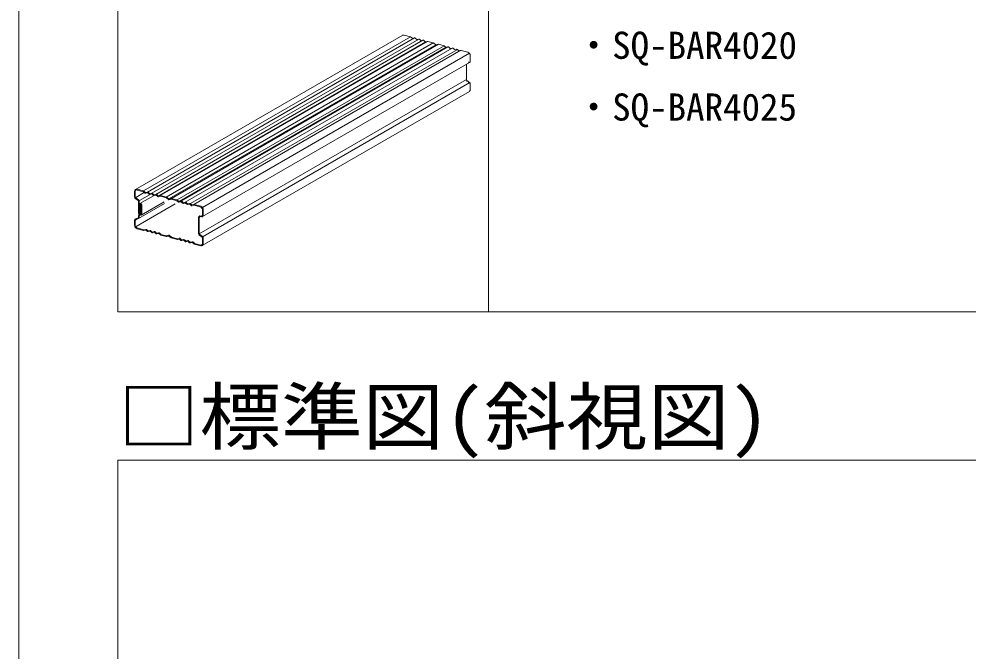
# Model space of a CAD drawing. Units: millimetres on the paper, enlarged 20 times. Extents: x -3900 to 3900, y -2694 to 2650.
# Drawn here: x -3900 to -3132, y 1658 to 2170 of the extents above; entities that cross this region are included whole.
import ezdxf
from ezdxf.enums import TextEntityAlignment as Align

# ---------------------------------------------------------------- set-up
doc = ezdxf.new("R2010")
doc.units = ezdxf.units.MM
doc.header["$LTSCALE"] = 20
doc.layers.add('0-2_野縁受け', color=3, linetype='Continuous', lineweight=18)
doc.layers.add('F-3_野縁', color=3, linetype='Continuous', lineweight=18)
doc.layers.add('0-6_文字', color=7, linetype='Continuous')
doc.layers.add('F-6_文字', color=7, linetype='Continuous')
doc.styles.add('ＭＳ ゴシック', font='')
doc.styles.get('ＭＳ ゴシック').set_extended_font_data('MS Gothic')

msp = doc.modelspace()

# ---------------------------------------------------------------- linework, layer by layer
at = {"layer": '0-2_野縁受け'}
for p, q in [((-3589.49, 2156.66), (-3805.65, 2031.86)), ((-3799.2, 2030.6), (-3583.13, 2155.35)), ((-3580.01, 2154.42), (-3796.08, 2029.68)), ((-3576.54, 2153.49), (-3792.61, 2028.74)), ((-3573.06, 2152.56), (-3789.13, 2027.81)), ((-3787.17, 2026.54), (-3571.1, 2151.29)), ((-3569.49, 2151.68), (-3785.65, 2026.88)), ((-3780.77, 2025.66), (-3564.7, 2150.41)), ((-3588.34, 2156.75), (-3583.13, 2155.35)), ((-3581.66, 2154.12), (-3582.81, 2155.17)), ((-3581.53, 2154.09), (-3580.01, 2154.42)), ((-3578.18, 2153.19), (-3579.33, 2154.24)), ((-3578.06, 2153.16), (-3576.54, 2153.49)), ((-3574.71, 2152.26), (-3575.86, 2153.31)), ((-3574.58, 2152.22), (-3573.06, 2152.56)), ((-3571.23, 2151.33), (-3572.38, 2152.38)), ((-3571.1, 2151.29), (-3569.58, 2151.63)), ((-3569.22, 2151.62), (-3564.7, 2150.41)), ((-3562.71, 2148.82), (-3778.69, 2024.12)), ((-3560.53, 2149.29), (-3776.6, 2024.54)), ((-3772.08, 2023.33), (-3556, 2148.08)), ((-3770.25, 2022.12), (-3554.18, 2146.87)), ((-3552.89, 2147.16), (-3768.96, 2022.41)), ((-3549.41, 2146.23), (-3765.48, 2021.48)), ((-3545.26, 2145.11), (-3761.33, 2020.36)), ((-3542.37, 2144.41), (-3758.53, 2019.61)), ((-3564.36, 2150.21), (-3562.71, 2148.82)), ((-3560.92, 2149.29), (-3562.57, 2148.78)), ((-3556, 2148.08), (-3560.53, 2149.29)), ((-3554.54, 2146.85), (-3555.69, 2147.91)), ((-3554.41, 2146.82), (-3552.89, 2147.16)), ((-3551.06, 2145.92), (-3552.21, 2146.97)), ((-3550.93, 2145.89), (-3549.41, 2146.23)), ((-3547.58, 2144.99), (-3548.73, 2146.04)), ((-3547.46, 2144.96), (-3545.94, 2145.29)), ((-3544.11, 2144.06), (-3545.26, 2145.11)), ((-3543.98, 2144.03), (-3542.46, 2144.36)), ((-3536.88, 2142.96), (-3542.1, 2144.35)), ((-3751.58, 2017.24), (-3535.42, 2142.04)), ((-3535.98, 2134.4), (-3536.16, 2135.06)), ((-3534.79, 2135.62), (-3534.79, 2140)), ((-3535.37, 2134.55), (-3751.44, 2009.8)), ((-3537.99, 2120.73), (-3537.99, 2133.04)), ((-3754.06, 1995.98), (-3537.99, 2120.73)), ((-3535.45, 2118.46), (-3537.67, 2120.08)), ((-3537.4, 2119.95), (-3537.58, 2119.29)), ((-3751.01, 1993.64), (-3535.19, 2118.25)), ((-3535.98, 2118.71), (-3536.16, 2118.05)), ((-3534.79, 2117.17), (-3534.79, 2112.8)), ((-3535.55, 2111.15), (-3751.71, 1986.35)), ((-3805.88, 2030.07), (-3805.88, 2025.8)), ((-3805.55, 2025.43), (-3799.22, 2029.08)), ((-3804.42, 2032), (-3799.2, 2030.6)), ((-3804.42, 2031.36), (-3799.36, 2030)), ((-3802.5, 2022.91), (-3794.42, 2027.57)), ((-3798.15, 2028.92), (-3799.3, 2029.97)), ((-3797.73, 2029.37), (-3798.88, 2030.43)), ((-3797.61, 2029.34), (-3796.08, 2029.68)), ((-3797.47, 2028.73), (-3795.95, 2029.07)), ((-3794.67, 2027.99), (-3795.82, 2029.04)), ((-3794.26, 2028.44), (-3795.4, 2029.49)), ((-3794.13, 2028.41), (-3792.61, 2028.74)), ((-3793.99, 2027.8), (-3792.47, 2028.14)), ((-3791.2, 2027.05), (-3792.35, 2028.1)), ((-3790.78, 2027.51), (-3791.93, 2028.56)), ((-3790.65, 2027.48), (-3789.13, 2027.81)), ((-3787.3, 2026.58), (-3788.45, 2027.63)), ((-3803.63, 2022.87), (-3805.85, 2024.49)), ((-3805.5, 2025.06), (-3803.23, 2023.44)), ((-3805.28, 2001.9), (-3773.55, 2020.22)), ((-3803.3, 2022.23), (-3803.3, 2012.62)), ((-3803.3, 2022.23), (-3802.61, 2022.23)), ((-3803.3, 2022.23), (-3802.61, 2022.23)), ((-3782.16, 2020.4), (-3803.2, 2008.26)), ((-3802.61, 2012.62), (-3802.61, 2022.23)), ((-3791.22, 2026.64), (-3802.1, 2020.36)), ((-3782.48, 2021.83), (-3801.13, 2011.06)), ((-3790.52, 2026.87), (-3789, 2027.21)), ((-3787.72, 2026.12), (-3788.87, 2027.17)), ((-3787.17, 2026.54), (-3785.65, 2026.88)), ((-3787.04, 2025.94), (-3785.52, 2026.28)), ((-3785.45, 2026.27), (-3780.75, 2025.01)), ((-3785.29, 2026.87), (-3780.77, 2025.66)), ((-3780.75, 2025.01), (-3778.78, 2023.35)), ((-3780.43, 2025.46), (-3778.78, 2024.07)), ((-3776.99, 2024.54), (-3778.64, 2024.03)), ((-3772.08, 2023.33), (-3776.6, 2024.54)), ((-3771.03, 2021.65), (-3772.18, 2022.7)), ((-3770.61, 2022.11), (-3771.76, 2023.16)), ((-3770.48, 2022.07), (-3768.96, 2022.41)), ((-3770.35, 2021.47), (-3768.83, 2021.8)), ((-3767.55, 2020.72), (-3768.7, 2021.77)), ((-3767.13, 2021.17), (-3768.28, 2022.23)), ((-3767, 2021.14), (-3765.48, 2021.48)), ((-3766.87, 2020.54), (-3765.35, 2020.87)), ((-3764.07, 2019.79), (-3765.22, 2020.84)), ((-3763.66, 2020.24), (-3764.8, 2021.29)), ((-3763.53, 2020.21), (-3762.01, 2020.54)), ((-3763.39, 2019.6), (-3761.87, 2019.94)), ((-3760.6, 2018.85), (-3761.74, 2019.91)), ((-3760.18, 2019.31), (-3761.33, 2020.36)), ((-3803.3, 2012.62), (-3802.61, 2012.62)), ((-3801.93, 2019.47), (-3802.61, 2019.47)), ((-3802.61, 2012.78), (-3802.61, 2019.47)), ((-3801.93, 2012.78), (-3802.61, 2012.78)), ((-3801.93, 2012.78), (-3801.93, 2019.47)), ((-3801.24, 2019.31), (-3801.93, 2019.31)), ((-3801.93, 2012.62), (-3801.93, 2019.31)), ((-3801.24, 2012.62), (-3801.93, 2012.62)), ((-3801.24, 2019.47), (-3800.55, 2019.47)), ((-3801.24, 2019.47), (-3801.24, 2012.07)), ((-3801.24, 2012.62), (-3801.24, 2019.31)), ((-3800.55, 2019.47), (-3800.55, 2012.07)), ((-3760.05, 2019.28), (-3758.53, 2019.61)), ((-3759.92, 2018.67), (-3758.4, 2019.01)), ((-3752.95, 2017.57), (-3758.33, 2019.01)), ((-3752.95, 2018.21), (-3758.17, 2019.6)), ((-3751.49, 2015.42), (-3751.49, 2010.89)), ((-3750.86, 2010.88), (-3750.86, 2015.25)), ((-3806.5, 2006.58), (-3805.81, 2006.58)), ((-3806.5, 2006.58), (-3806.5, 2002.96)), ((-3805.88, 2002.71), (-3805.88, 2006.58)), ((-3803.62, 2008.8), (-3805.48, 2008.07)), ((-3803.35, 2008.19), (-3805.3, 2007.41)), ((-3803.3, 2009.17), (-3803.3, 2010.42)), ((-3802.61, 2009.17), (-3802.61, 2010.42)), ((-3802.13, 2011.59), (-3802.13, 2010.9)), ((-3801.72, 2011.59), (-3802.13, 2011.59)), ((-3801.72, 2010.9), (-3802.13, 2010.9)), ((-3801.72, 2011.59), (-3801.72, 2010.9)), ((-3801.24, 2012.07), (-3800.55, 2012.07)), ((-3754.75, 2009.03), (-3754.75, 1995.98)), ((-3754.06, 1995.98), (-3754.06, 2009.03)), ((-3753.65, 2010.47), (-3752.16, 2010.33)), ((-3753.47, 2009.81), (-3752.05, 2009.65)), ((-3752.05, 2009.65), (-3752.23, 2010.31)), ((-3804.42, 2000.64), (-3799.04, 1999.2)), ((-3804.42, 2000), (-3799.2, 1998.6)), ((-3797.45, 1999.53), (-3798.97, 1999.2)), ((-3797.32, 1998.93), (-3798.84, 1998.59)), ((-3797.19, 1998.89), (-3796.04, 1997.84)), ((-3796.77, 1999.35), (-3795.62, 1998.3)), ((-3793.97, 1998.6), (-3795.49, 1998.26)), ((-3793.84, 1998), (-3795.36, 1997.66)), ((-3793.71, 1997.96), (-3792.56, 1996.91)), ((-3793.29, 1998.42), (-3792.14, 1997.37)), ((-3790.5, 1997.67), (-3792.02, 1997.33)), ((-3790.36, 1997.06), (-3791.88, 1996.73)), ((-3790.23, 1997.03), (-3789.09, 1995.98)), ((-3789.82, 1997.49), (-3788.67, 1996.44)), ((-3787.02, 1996.74), (-3788.54, 1996.4)), ((-3786.89, 1996.13), (-3788.41, 1995.8)), ((-3786.76, 1996.1), (-3785.61, 1995.05)), ((-3786.34, 1996.55), (-3785.19, 1995.5)), ((-3785.29, 1994.87), (-3780.77, 1993.66)), ((-3785.13, 1995.47), (-3780.61, 1994.26)), ((-3780.54, 1994.26), (-3778.94, 1994.77)), ((-3780.37, 1993.66), (-3778.78, 1994.17)), ((-3776.94, 1992.74), (-3778.64, 1994.14)), ((-3778.2, 1994.57), (-3776.5, 1993.18)), ((-3772.08, 1991.33), (-3776.6, 1992.54)), ((-3771.92, 1991.93), (-3776.44, 1993.14)), ((-3770.33, 1992.26), (-3771.85, 1991.93)), ((-3770.19, 1991.66), (-3771.71, 1991.32)), ((-3770.07, 1991.63), (-3768.92, 1990.57)), ((-3769.65, 1992.08), (-3768.5, 1991.03)), ((-3766.85, 1991.33), (-3768.37, 1991)), ((-3766.72, 1990.73), (-3768.24, 1990.39)), ((-3766.59, 1990.69), (-3765.44, 1989.64)), ((-3766.17, 1991.15), (-3765.02, 1990.1)), ((-3763.37, 1990.4), (-3764.89, 1990.06)), ((-3763.24, 1989.8), (-3764.76, 1989.46)), ((-3763.11, 1989.76), (-3761.96, 1988.71)), ((-3762.69, 1990.22), (-3761.54, 1989.17)), ((-3759.9, 1989.47), (-3761.42, 1989.13)), ((-3759.22, 1989.29), (-3758.07, 1988.24)), ((-3754.14, 1994.77), (-3751.89, 1993.15)), ((-3751.52, 1993.71), (-3753.74, 1995.33)), ((-3753.47, 1995.2), (-3753.65, 1994.54)), ((-3752.05, 1993.97), (-3752.23, 1993.3)), ((-3751.51, 1988.14), (-3751.51, 1992.42)), ((-3750.86, 1992.42), (-3750.86, 1988.05)), ((-3759.76, 1988.86), (-3761.28, 1988.53)), ((-3759.63, 1988.83), (-3758.49, 1987.78)), ((-3752.95, 1986.21), (-3758.17, 1987.6)), ((-3752.97, 1986.85), (-3758.01, 1988.2))]:
    msp.add_line(p, q, dxfattribs=at)
for points in [[(-3806.5, 2030.16), (-3806.5, 2025.78), (-3806.5, 2030.16)], [(-3772.24, 2022.73), (-3776.67, 2023.92), (-3778.64, 2023.31)]]:
    msp.add_lwpolyline(points, dxfattribs=at)
for centre, radius, start, end in [((-3588.8, 2155.26), 1.56, 72.86452, 120), ((-3583.33, 2154.61), 0.763, 47.52154, 75), ((-3581.56, 2154.23), 0.144, 227.52154, 282.47846), ((-3579.85, 2153.68), 0.763, 47.52154, 102.47846), ((-3578.09, 2153.3), 0.144, 227.52154, 282.47846), ((-3576.37, 2152.75), 0.763, 47.52154, 102.47846), ((-3574.61, 2152.37), 0.144, 227.52154, 282.47846), ((-3572.89, 2151.82), 0.763, 47.52154, 102.47846), ((-3571.13, 2151.43), 0.144, 227.52154, 282.47846), ((-3569.42, 2150.88), 0.763, 75, 102.47846), ((-3564.9, 2149.67), 0.763, 44.94795, 75), ((-3562.61, 2148.92), 0.144, 224.94795, 285.05205), ((-3560.72, 2148.55), 0.763, 75, 105.05205), ((-3560.72, 2148.55), 0.763, 75, 105.05205), ((-3556.2, 2147.34), 0.763, 47.52154, 75), ((-3554.44, 2146.96), 0.144, 227.52154, 282.47846), ((-3552.73, 2146.41), 0.763, 47.52154, 102.47846), ((-3550.96, 2146.03), 0.144, 227.52154, 282.47846), ((-3549.25, 2145.48), 0.763, 47.52154, 102.47846), ((-3547.49, 2145.1), 0.144, 227.52154, 282.47846), ((-3545.77, 2144.55), 0.763, 47.52154, 102.47846), ((-3544.01, 2144.17), 0.144, 227.52154, 282.47846), ((-3542.29, 2143.62), 0.763, 75, 102.47846), ((-3537.34, 2141.47), 1.56, 72.86452, 77.13542), ((-3537.94, 2140), 3.14, 0.01761, 70.35704), ((-3535.95, 2135.56), 1.16, 300, 3.43219), ((-3536.39, 2135.62), 1.6, 353.31109, 0), ((-3537.19, 2120.73), 0.8, 180, 233.85349), ((-3537.19, 2120.73), 1.49, 254.99998, 255), ((-3536.39, 2117.17), 1.6, 74.99999, 75), ((-3536.39, 2117.17), 1.6, 0, 53.85349), ((-3536.77, 2112.69), 1.98, 313.58813, 2.97263), ((-3536.42, 2112.44), 1.55, 300, 310.75941), ((-3804.49, 2030.24), 2.01, 134.07533, 182.48544), ((-3804.88, 2030.51), 1.56, 72.86452, 130.66939), ((-3804.47, 2030.13), 1.41, 134.07533, 182.48544), ((-3804.74, 2030.31), 1.09, 72.86452, 130.66939), ((-3799.4, 2029.86), 0.144, 47.52154, 75), ((-3799.4, 2029.86), 0.763, 47.52154, 75), ((-3797.64, 2029.48), 0.763, 227.52154, 282.47846), ((-3797.64, 2029.48), 0.144, 227.52154, 282.47846), ((-3795.92, 2028.93), 0.763, 47.52154, 102.47846), ((-3795.92, 2028.93), 0.144, 47.52154, 102.47846), ((-3794.16, 2028.55), 0.763, 227.52154, 282.47846), ((-3794.16, 2028.55), 0.144, 227.52154, 282.47846), ((-3792.44, 2028), 0.763, 47.52154, 102.47846), ((-3792.44, 2028), 0.144, 47.52154, 102.47846), ((-3790.68, 2027.62), 0.144, 227.52154, 282.47846), ((-3788.97, 2027.07), 0.763, 47.52154, 102.47846), ((-3804.9, 2025.78), 1.6, 180, 233.85349), ((-3804.9, 2025.78), 1.6, 180, 233.85349), ((-3804.96, 2025.8), 0.912, 180, 234.32898), ((-3804.9, 2025.78), 1.6, 254.99999, 255), ((-3804.1, 2022.23), 0.8, 74.9999, 75), ((-3804.1, 2022.23), 0.8, 0, 53.85349), ((-3804.1, 2022.23), 0.8, 0, 53.85349), ((-3804.1, 2022.23), 1.49, 0, 54.32898), ((-3801.58, 2019.47), 1.03, 0, 180), ((-3801.58, 2019.47), 0.344, 0, 180), ((-3790.68, 2027.62), 0.763, 227.52154, 282.47846), ((-3788.97, 2027.07), 0.144, 47.52154, 102.47846), ((-3787.2, 2026.68), 0.763, 227.52154, 282.47846), ((-3787.2, 2026.68), 0.144, 227.52154, 282.47846), ((-3785.49, 2026.14), 0.763, 75, 102.47846), ((-3785.49, 2026.14), 0.144, 75, 102.47846), ((-3780.97, 2024.92), 0.763, 44.94795, 75), ((-3778.68, 2024.17), 0.144, 224.94795, 285.05205), ((-3778.68, 2023.45), 0.144, 224.94795, 285.05205), ((-3776.79, 2023.81), 0.763, 75, 105.05205), ((-3776.79, 2023.81), 0.763, 75, 105.05205), ((-3772.27, 2022.59), 0.144, 47.52154, 75), ((-3772.27, 2022.59), 0.763, 47.52154, 75), ((-3770.51, 2022.21), 0.763, 227.52154, 282.47846), ((-3770.51, 2022.21), 0.144, 227.52154, 282.47846), ((-3768.8, 2021.66), 0.763, 47.52154, 102.47846), ((-3768.8, 2021.66), 0.144, 47.52154, 102.47846), ((-3767.04, 2021.28), 0.763, 227.52154, 282.47846), ((-3767.04, 2021.28), 0.144, 227.52154, 282.47846), ((-3765.32, 2020.73), 0.763, 47.52154, 102.47846), ((-3765.32, 2020.73), 0.144, 47.52154, 102.47846), ((-3763.56, 2020.35), 0.144, 227.52154, 282.47846), ((-3761.84, 2019.8), 0.763, 47.52154, 102.47846), ((-3761.84, 2019.8), 0.144, 47.52154, 102.47846), ((-3802.27, 2012.62), 1.03, 180, 0), ((-3802.27, 2012.62), 0.344, 180, 0), ((-3763.56, 2020.35), 0.763, 227.52154, 282.47846), ((-3760.08, 2019.42), 0.763, 227.52154, 282.47846), ((-3760.08, 2019.42), 0.144, 227.52154, 282.47846), ((-3758.36, 2018.87), 0.763, 75, 102.47846), ((-3758.36, 2018.87), 0.144, 75, 102.47846), ((-3753.41, 2016.72), 1.56, 72.86452, 77.13542), ((-3754.01, 2015.25), 3.14, 0.01761, 70.35704), ((-3753.95, 2015.52), 2.28, 48.55966, 64.02354), ((-3753.69, 2015.42), 2.2, 0.01761, 55.38098), ((-3752.87, 2015.34), 1.38, 357.02737, 2.97263), ((-3804.9, 2006.58), 1.6, 111.32226, 180), ((-3804.96, 2006.56), 0.912, 111.65042, 180), ((-3803.81, 2009.28), 0.52, 291.32226, 347.39887), ((-3803.78, 2009.28), 1.17, 291.65042, 354.78933), ((-3802.13, 2010.42), 1.17, 90, 180), ((-3802.13, 2010.42), 0.48, 90, 180), ((-3801.72, 2012.07), 1.17, 270, 360), ((-3801.72, 2012.07), 0.48, 270, 360), ((-3753.26, 2009.03), 1.49, 105, 180), ((-3753.26, 2009.03), 0.8, 105, 180), ((-3752.04, 2010.87), 0.553, 257.60379, 2.26722), ((-3752.02, 2010.81), 1.16, 268.55376, 3.43219), ((-3752.46, 2010.88), 1.6, 353.31109, 0), ((-3803.36, 2002.96), 3.14, 180.01761, 250.35704), ((-3803.68, 2002.71), 2.2, 180.01761, 250.35704), ((-3803.96, 2001.48), 1.55, 252.9537, 257.04634), ((-3799, 1999.34), 0.763, 255, 282.47846), ((-3799, 1999.34), 0.144, 255, 282.47846), ((-3797.29, 1998.79), 0.763, 47.52154, 102.47846), ((-3797.29, 1998.79), 0.144, 47.52154, 102.47846), ((-3795.52, 1998.4), 0.763, 227.52154, 282.47846), ((-3795.52, 1998.4), 0.144, 227.52154, 282.47846), ((-3793.81, 1997.86), 0.763, 47.52154, 102.47846), ((-3793.81, 1997.86), 0.144, 47.52154, 102.47846), ((-3792.05, 1997.47), 0.763, 227.52154, 282.47846), ((-3792.05, 1997.47), 0.144, 227.52154, 282.47846), ((-3790.33, 1996.92), 0.763, 47.52154, 102.47846), ((-3790.33, 1996.92), 0.144, 47.52154, 102.47846), ((-3788.57, 1996.54), 0.763, 227.52154, 282.47846), ((-3788.57, 1996.54), 0.144, 227.52154, 282.47846), ((-3786.85, 1995.99), 0.763, 47.52154, 102.47846), ((-3786.85, 1995.99), 0.144, 47.52154, 102.47846), ((-3785.09, 1995.61), 0.763, 227.52154, 255), ((-3785.09, 1995.61), 0.144, 227.52154, 255), ((-3780.57, 1994.4), 0.763, 255, 285.05205), ((-3780.57, 1994.4), 0.144, 255, 285.05205), ((-3778.74, 1994.03), 0.763, 44.94795, 105.05205), ((-3778.74, 1994.03), 0.144, 44.94795, 105.05205), ((-3776.4, 1993.28), 0.763, 224.94795, 255), ((-3776.4, 1993.28), 0.763, 224.94795, 255), ((-3776.4, 1993.28), 0.144, 224.94795, 255), ((-3776.4, 1993.28), 0.144, 224.94795, 255), ((-3771.88, 1992.07), 0.763, 255, 282.47846), ((-3771.88, 1992.07), 0.144, 255, 282.47846), ((-3770.16, 1991.52), 0.763, 47.52154, 102.47846), ((-3770.16, 1991.52), 0.144, 47.52154, 102.47846), ((-3768.4, 1991.14), 0.763, 227.52154, 282.47846), ((-3768.4, 1991.14), 0.144, 227.52154, 282.47846), ((-3766.69, 1990.59), 0.763, 47.52154, 102.47846), ((-3766.69, 1990.59), 0.144, 47.52154, 102.47846), ((-3764.92, 1990.21), 0.763, 227.52154, 282.47846), ((-3764.92, 1990.21), 0.144, 227.52154, 282.47846), ((-3763.21, 1989.66), 0.763, 47.52154, 102.47846), ((-3763.21, 1989.66), 0.144, 47.52154, 102.47846), ((-3761.45, 1989.27), 0.144, 227.52154, 282.47846), ((-3759.73, 1988.72), 0.763, 47.52154, 102.47846), ((-3753.26, 1995.98), 1.49, 180, 237.47725), ((-3753.26, 1995.98), 0.8, 180, 233.85349), ((-3753.26, 1995.98), 1.49, 254.99998, 255), ((-3752.46, 1992.42), 1.6, 74.99999, 75), ((-3752.42, 1992.41), 0.912, 0, 54.17965), ((-3752.46, 1992.42), 1.6, 0, 53.85349), ((-3761.45, 1989.27), 0.763, 227.52154, 282.47846), ((-3759.73, 1988.72), 0.144, 47.52154, 102.47846), ((-3757.97, 1988.34), 0.763, 227.52154, 255), ((-3757.97, 1988.34), 0.144, 227.52154, 255), ((-3752.65, 1987.89), 1.09, 252.9537, 310.75941), ((-3752.49, 1987.69), 1.55, 252.9537, 310.75941), ((-3752.89, 1988.07), 1.38, 313.58813, 2.97263), ((-3752.84, 1987.95), 1.98, 313.58813, 2.97263)]:
    msp.add_arc(centre, radius, start, end, dxfattribs=at)
at = {"layer": 'F-3_野縁'}
for p, q in [((-3900, 2650), (-3900, -2650)), ((-3820, 2530), (-3820, 1932.75)), ((-3820, 1932.75), (-40, 1932.75)), ((-3820, 1812.75), (-40, 1812.75)), ((-3820, 1812.75), (-3820, -1880))]:
    msp.add_line(p, q, dxfattribs=at)
at = {"layer": 'F-3_野縁', "color": 4, "lineweight": 9}
msp.add_line((-3520, 2530), (-3520, 1932.75), dxfattribs=at)

# ---------------------------------------------------------------- texts
at = {"layer": '0-6_文字', "style": 'ＭＳ ゴシック'}
for s, p in [('・SQ-BAR4020', (-3450, 2130.92)), ('・SQ-BAR4025', (-3450, 2080.92))]:
    msp.add_text(s, height=21.99, dxfattribs=at).set_placement(p, align=Align.BOTTOM_LEFT)
at = {"layer": 'F-6_文字', "style": 'ＭＳ ゴシック', "width": 1.1}
msp.add_text('□標準図(斜視図)', height=43.99, dxfattribs=at).set_placement((-3820, 1812.75), align=Align.BOTTOM_LEFT)

doc.saveas('drawing.dxf')
